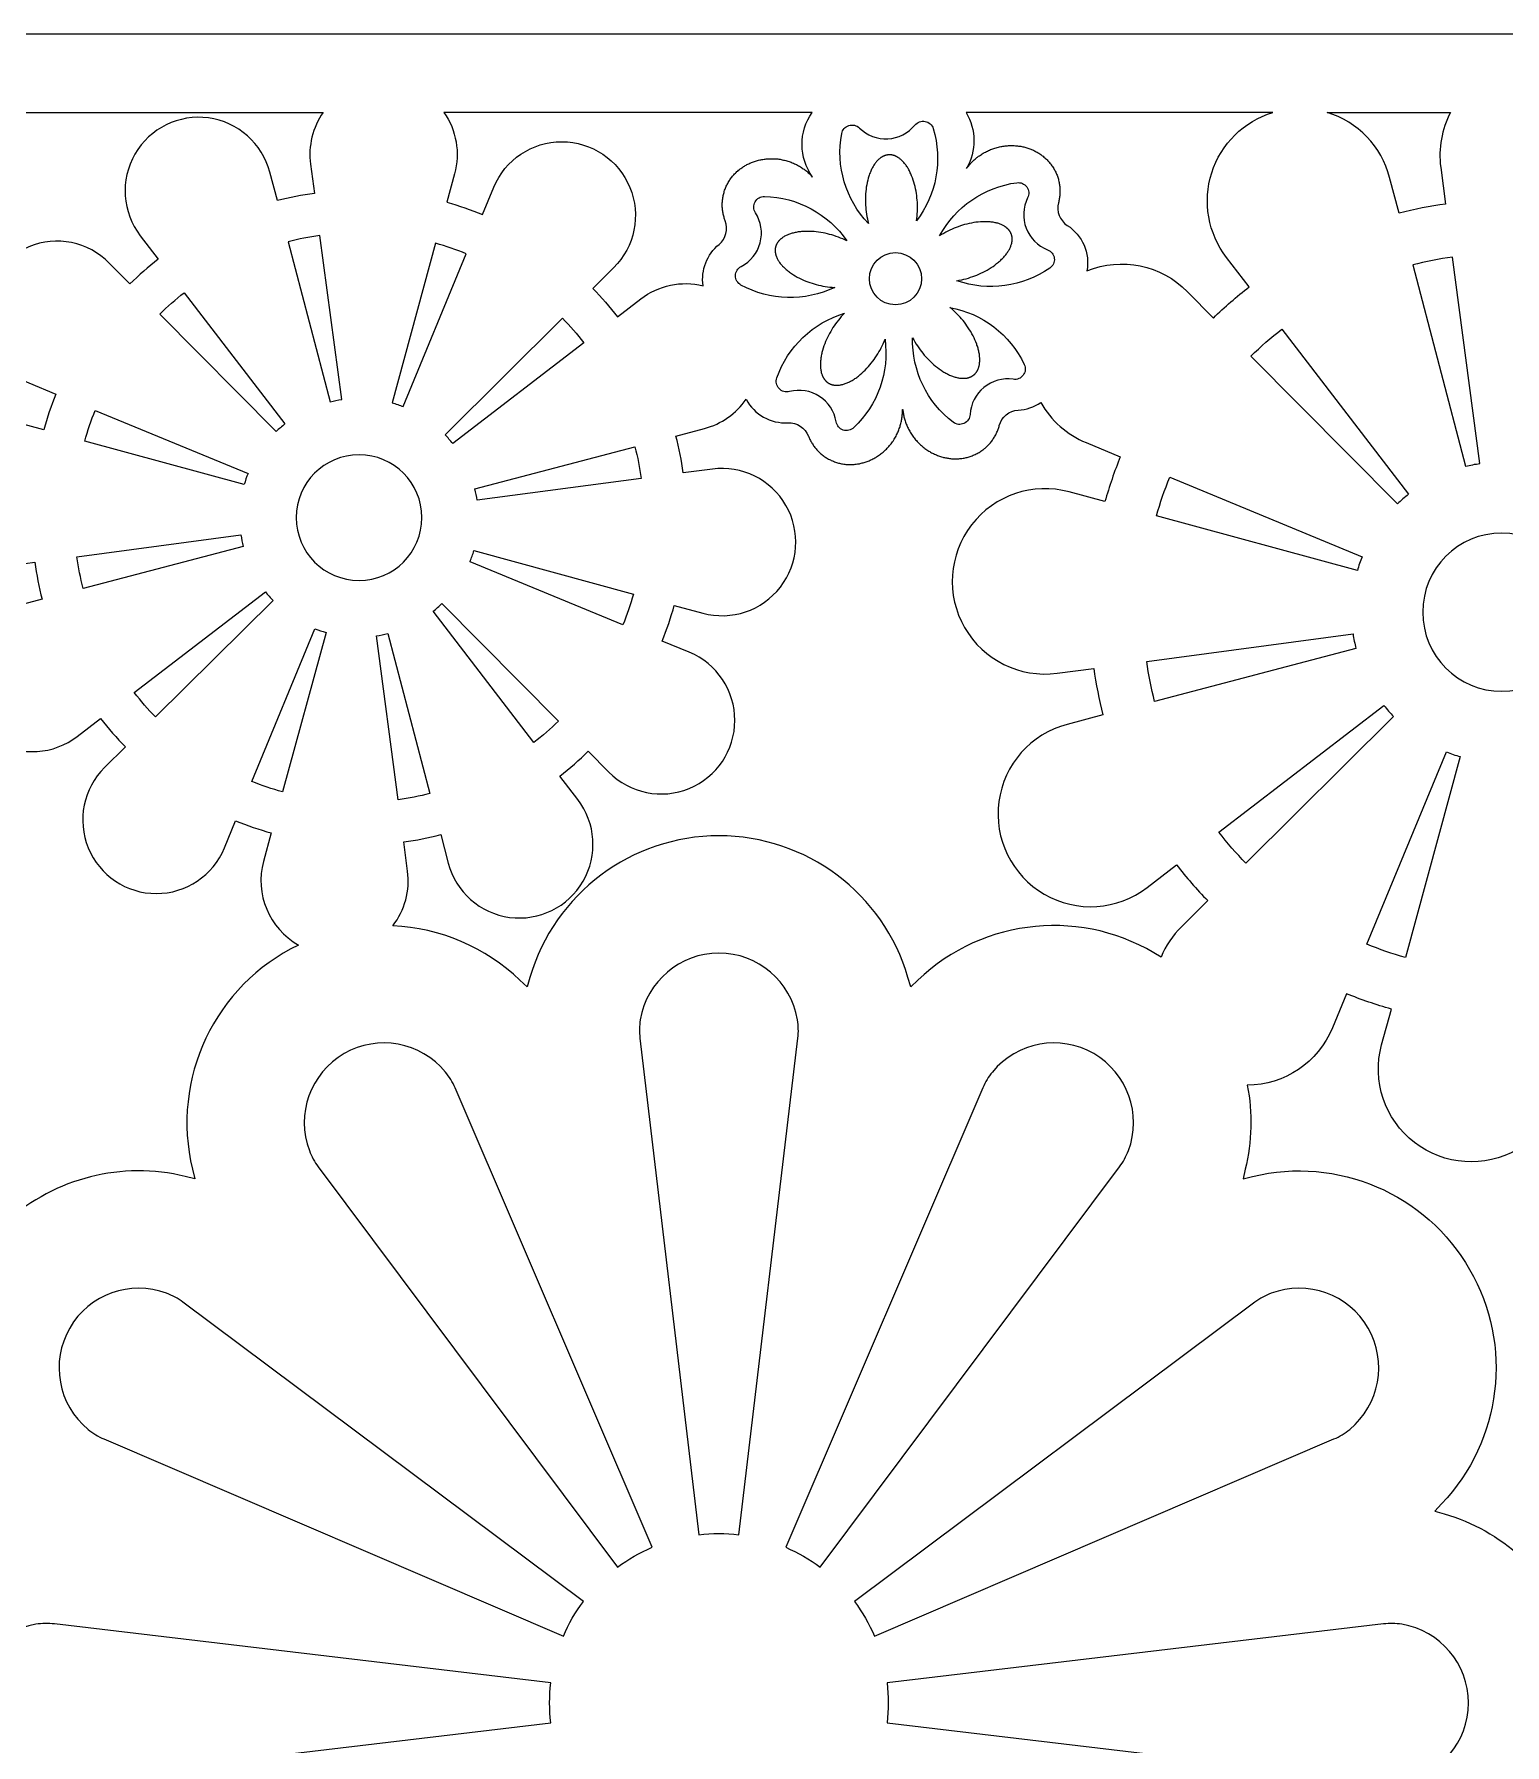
# Model space of a CAD drawing. Extents: x 222 to 1391, y 212 to 660.
# Drawn here: x 352.3 to 540.5, y 440.9 to 659.8 of the extents above; entities that cross this region are included whole.
import ezdxf

# ---------------------------------------------------------------- set-up
doc = ezdxf.new("R2010")
doc.units = 0
doc.layers.add('LAYER_01', color=5, linetype='CONTINUOUS')

msp = doc.modelspace()

# ---------------------------------------------------------------- linework, layer by layer
at = {"layer": 'LAYER_01'}
msp.add_lwpolyline([(222.46, 212.46), (1391.29, 212.46), (1391.29, 659.75), (222.46, 659.75)], close=True, dxfattribs=at)
for points in [[(314.78, 649.75), (389.25, 649.75, 0.187394), (387.64, 643.12), (388.13, 639.39, 0.028815), (383.4, 638.46), (382.44, 642.1, 1.22196), (365.86, 633.96), (368.16, 630.98, 0.028815), (364.52, 627.8), (361.88, 630.48, 1.22196), (351.58, 615.14), (355.06, 613.7, 0.028815), (353.5, 609.14), (349.87, 610.13, 0.248487), (341.27, 608.2, 0.263151), (333.4, 616.29), (332.85, 616.45), (333.25, 616.87, 0.748967), (322.25, 635.92), (321.69, 635.78), (321.83, 636.34, 0.377818)], [(451.89, 641.48, -0.322093), (451.84, 649.75), (404.71, 649.75, -0.222455), (406.07, 641.88), (405.08, 638.25, -0.028815), (409.64, 636.69), (411.08, 640.17, -1.22196), (426.42, 629.88), (423.75, 627.23, -0.028815), (426.92, 623.6), (429.9, 625.89, -0.227164), (437.87, 627.58, -0.25874), (439.91, 632.87, 0.325426), (440.71, 635.87), (440.67, 635.99), (440.63, 636.11), (440.59, 636.23), (440.55, 636.35), (440.52, 636.47), (440.49, 636.6), (440.46, 636.72), (440.43, 636.85), (440.41, 636.98), (440.39, 637.11), (440.37, 637.24), (440.35, 637.37), (440.34, 637.5), (440.33, 637.64), (440.33, 637.77), (440.33, 637.9), (440.33, 638.04), (440.33, 638.17), (440.34, 638.31), (440.35, 638.44), (440.36, 638.58), (440.38, 638.71), (440.4, 638.85), (440.42, 638.98), (440.45, 639.12), (440.48, 639.25), (440.51, 639.39), (440.55, 639.52), (440.59, 639.65), (440.63, 639.78), (440.68, 639.91), (440.73, 640.04), (440.78, 640.17), (440.84, 640.3), (440.9, 640.42), (440.96, 640.54), (441.02, 640.67), (441.09, 640.79), (441.16, 640.9), (441.23, 641.02), (441.31, 641.14), (441.39, 641.25), (441.47, 641.36), (441.56, 641.47), (441.64, 641.58), (441.73, 641.68), (441.82, 641.78), (441.91, 641.88), (442.01, 641.98), (442.11, 642.07), (442.2, 642.17), (442.3, 642.25), (442.41, 642.34), (442.51, 642.43), (442.61, 642.51), (442.72, 642.59), (442.83, 642.66), (442.94, 642.74), (443.05, 642.81), (443.16, 642.88), (443.27, 642.95), (443.38, 643.01), (443.49, 643.07), (443.61, 643.13), (443.72, 643.18), (443.84, 643.24), (443.96, 643.29), (444.08, 643.34), (444.2, 643.39), (444.33, 643.44), (444.45, 643.48), (444.58, 643.52), (444.71, 643.56), (444.85, 643.6), (444.98, 643.63), (445.12, 643.67), (445.25, 643.69), (445.39, 643.72), (445.53, 643.74), (445.67, 643.77), (445.81, 643.78), (445.96, 643.8), (446.1, 643.81), (446.24, 643.82), (446.39, 643.83), (446.54, 643.83), (446.68, 643.83), (446.83, 643.83), (446.98, 643.82), (447.13, 643.81), (447.27, 643.8), (447.42, 643.79), (447.57, 643.77), (447.72, 643.75), (447.86, 643.72), (448.01, 643.69), (448.16, 643.66), (448.3, 643.63), (448.45, 643.59), (448.59, 643.55), (448.73, 643.51), (448.87, 643.47), (449.01, 643.42), (449.15, 643.37), (449.29, 643.31), (449.43, 643.25), (449.56, 643.19), (449.69, 643.13), (449.82, 643.07), (449.95, 643), (450.08, 642.93), (450.21, 642.86), (450.33, 642.79), (450.45, 642.71), (450.57, 642.63), (450.68, 642.55), (450.8, 642.47), (450.91, 642.39), (451.02, 642.3), (451.13, 642.22), (451.23, 642.13), (451.33, 642.04), (451.43, 641.95), (451.53, 641.86), (451.62, 641.76), (451.71, 641.67), (451.8, 641.57)], [(464.98, 648.13, -0.600851), (467.32, 647.67, -0.240682), (465.17, 635.87), (465.21, 636.17), (465.25, 636.48), (465.27, 636.78), (465.29, 637.08), (465.3, 637.38), (465.3, 637.67), (465.3, 637.96), (465.29, 638.25), (465.27, 638.53), (465.24, 638.81), (465.21, 639.1), (465.17, 639.38), (465.12, 639.67), (465.06, 639.96), (465, 640.25), (464.93, 640.54), (464.85, 640.82), (464.76, 641.1), (464.66, 641.38), (464.56, 641.64), (464.5, 641.77), (464.45, 641.9), (464.39, 642.03), (464.33, 642.15), (464.27, 642.27), (464.2, 642.39), (464.14, 642.51), (464.07, 642.62), (464.01, 642.73), (463.94, 642.84), (463.87, 642.94), (463.8, 643.04), (463.72, 643.14), (463.65, 643.23), (463.57, 643.32), (463.5, 643.4), (463.42, 643.49), (463.35, 643.56), (463.27, 643.64), (463.19, 643.71), (463.11, 643.78), (463.03, 643.84), (462.95, 643.9), (462.87, 643.95), (462.83, 643.98), (462.79, 644), (462.75, 644.03), (462.71, 644.05), (462.67, 644.07), (462.63, 644.09), (462.59, 644.11), (462.55, 644.13), (462.52, 644.15), (462.48, 644.17), (462.44, 644.19), (462.4, 644.2), (462.36, 644.22), (462.32, 644.23), (462.28, 644.24), (462.24, 644.25), (462.2, 644.27), (462.16, 644.28), (462.12, 644.28), (462.08, 644.29), (462.04, 644.3), (462.01, 644.31), (461.97, 644.31), (461.93, 644.32), (461.89, 644.32), (461.85, 644.32), (461.82, 644.33), (461.78, 644.33), (461.74, 644.33), (461.7, 644.33), (461.67, 644.33), (461.63, 644.33), (461.59, 644.32), (461.56, 644.32), (461.52, 644.32), (461.48, 644.31), (461.45, 644.31), (461.41, 644.3), (461.37, 644.29), (461.33, 644.28), (461.3, 644.28), (461.26, 644.27), (461.22, 644.25), (461.18, 644.24), (461.15, 644.23), (461.11, 644.22), (461.07, 644.2), (461.03, 644.19), (460.99, 644.17), (460.96, 644.16), (460.92, 644.14), (460.88, 644.12), (460.84, 644.1), (460.81, 644.08), (460.77, 644.06), (460.73, 644.03), (460.69, 644.01), (460.66, 643.99), (460.62, 643.96), (460.58, 643.93), (460.54, 643.91), (460.51, 643.88), (460.47, 643.85), (460.43, 643.82), (460.36, 643.76), (460.29, 643.69), (460.22, 643.62), (460.15, 643.54), (460.08, 643.46), (460.01, 643.38), (459.94, 643.3), (459.87, 643.21), (459.81, 643.11), (459.74, 643.02), (459.68, 642.92), (459.62, 642.81), (459.56, 642.7), (459.5, 642.59), (459.44, 642.48), (459.39, 642.36), (459.33, 642.25), (459.28, 642.12), (459.23, 642), (459.18, 641.87), (459.14, 641.74), (459.09, 641.61), (459.05, 641.48), (459.01, 641.34), (458.94, 641.06), (458.87, 640.78), (458.81, 640.49), (458.76, 640.2), (458.72, 639.91), (458.69, 639.62), (458.67, 639.32), (458.65, 639.03), (458.64, 638.74), (458.64, 638.45), (458.64, 638.17), (458.66, 637.89), (458.68, 637.6), (458.7, 637.31), (458.74, 637.02), (458.78, 636.72), (458.83, 636.43), (458.89, 636.13), (458.95, 635.83), (459.03, 635.54, -0.240682), (455.61, 647.03, -0.600851), (457.88, 647.75, 0.44119)], [(471.58, 642.58), (471.66, 642.69), (471.74, 642.79), (471.82, 642.89), (471.9, 642.99), (471.99, 643.1), (472.08, 643.2), (472.17, 643.3), (472.27, 643.39), (472.36, 643.49), (472.46, 643.59), (472.57, 643.68), (472.67, 643.78), (472.78, 643.87), (472.89, 643.96), (473, 644.04), (473.12, 644.13), (473.24, 644.21), (473.36, 644.3), (473.48, 644.38), (473.6, 644.45), (473.73, 644.53), (473.86, 644.6), (473.99, 644.67), (474.12, 644.74), (474.25, 644.81), (474.39, 644.87), (474.52, 644.93), (474.66, 644.99), (474.8, 645.04), (474.94, 645.09), (475.08, 645.14), (475.22, 645.19), (475.37, 645.23), (475.51, 645.27), (475.66, 645.31), (475.8, 645.34), (475.95, 645.37), (476.1, 645.4), (476.24, 645.43), (476.39, 645.45), (476.53, 645.47), (476.68, 645.48), (476.83, 645.49), (476.97, 645.5), (477.12, 645.51), (477.26, 645.51), (477.41, 645.51), (477.55, 645.51), (477.69, 645.5), (477.84, 645.49), (477.98, 645.48), (478.12, 645.47), (478.25, 645.45), (478.39, 645.43), (478.53, 645.41), (478.66, 645.38), (478.79, 645.36), (478.92, 645.33), (479.05, 645.29), (479.18, 645.26), (479.31, 645.22), (479.43, 645.18), (479.55, 645.14), (479.67, 645.1), (479.79, 645.05), (479.91, 645), (480.03, 644.95), (480.15, 644.9), (480.27, 644.84), (480.38, 644.78), (480.5, 644.72), (480.61, 644.66), (480.73, 644.59), (480.84, 644.52), (480.95, 644.45), (481.07, 644.37), (481.17, 644.29), (481.28, 644.21), (481.39, 644.13), (481.49, 644.04), (481.6, 643.95), (481.7, 643.86), (481.8, 643.77), (481.9, 643.67), (481.99, 643.57), (482.08, 643.47), (482.17, 643.37), (482.26, 643.26), (482.35, 643.15), (482.43, 643.04), (482.51, 642.93), (482.59, 642.82), (482.67, 642.7), (482.74, 642.58), (482.81, 642.46), (482.87, 642.34), (482.94, 642.22), (483, 642.09), (483.05, 641.97), (483.11, 641.84), (483.16, 641.71), (483.21, 641.59), (483.25, 641.46), (483.29, 641.32), (483.33, 641.19), (483.37, 641.06), (483.4, 640.93), (483.43, 640.8), (483.45, 640.66), (483.47, 640.53), (483.49, 640.39), (483.51, 640.26), (483.52, 640.13), (483.53, 639.99), (483.53, 639.86), (483.54, 639.73), (483.54, 639.6), (483.53, 639.46), (483.53, 639.33), (483.52, 639.2), (483.5, 639.07), (483.49, 638.94), (483.47, 638.82), (483.45, 638.69), (483.43, 638.56), (483.4, 638.44), (483.38, 638.32), (483.35, 638.2, 0.325426), (484.47, 635.3, -0.304546), (486.98, 629.46, -0.308722), (499.84, 626.8), (503.17, 623.44, -0.028815), (507.74, 627.43), (504.85, 631.19, -0.523403), (510.78, 649.75), (471.54, 649.75, -0.268761)], [(533.5, 649.75, 0.154131), (532.26, 642.72), (532.88, 638.03, 0.028815), (526.93, 636.85), (525.72, 641.43, 0.259649), (517.73, 649.75)], [(481.96, 632.18, -0.600851), (482.24, 629.82, -0.240682), (470.36, 628.22), (470.66, 628.27), (470.96, 628.33), (471.25, 628.4), (471.54, 628.47), (471.83, 628.56), (472.11, 628.65), (472.38, 628.74), (472.65, 628.84), (472.91, 628.94), (473.17, 629.06), (473.43, 629.18), (473.7, 629.3), (473.96, 629.44), (474.22, 629.58), (474.47, 629.73), (474.72, 629.89), (474.97, 630.05), (475.2, 630.22), (475.43, 630.4), (475.66, 630.58), (475.76, 630.67), (475.87, 630.77), (475.97, 630.86), (476.07, 630.96), (476.17, 631.05), (476.26, 631.15), (476.35, 631.25), (476.44, 631.34), (476.52, 631.44), (476.6, 631.54), (476.68, 631.64), (476.75, 631.74), (476.82, 631.84), (476.88, 631.94), (476.95, 632.03), (477, 632.13), (477.06, 632.23), (477.11, 632.33), (477.16, 632.43), (477.2, 632.52), (477.24, 632.62), (477.27, 632.71), (477.31, 632.8), (477.33, 632.9), (477.35, 632.94), (477.36, 632.99), (477.37, 633.03), (477.38, 633.08), (477.39, 633.12), (477.39, 633.17), (477.4, 633.21), (477.41, 633.26), (477.41, 633.3), (477.42, 633.34), (477.42, 633.39), (477.42, 633.43), (477.42, 633.47), (477.42, 633.51), (477.42, 633.55), (477.42, 633.59), (477.42, 633.64), (477.42, 633.68), (477.42, 633.72), (477.41, 633.75), (477.41, 633.79), (477.4, 633.83), (477.39, 633.87), (477.39, 633.91), (477.38, 633.95), (477.37, 633.98), (477.36, 634.02), (477.35, 634.06), (477.34, 634.09), (477.33, 634.13), (477.32, 634.16), (477.3, 634.2), (477.29, 634.23), (477.27, 634.26), (477.26, 634.3), (477.24, 634.33), (477.23, 634.37), (477.21, 634.4), (477.19, 634.43), (477.17, 634.46), (477.15, 634.5), (477.13, 634.53), (477.11, 634.56), (477.09, 634.6), (477.06, 634.63), (477.04, 634.66), (477.01, 634.69), (476.99, 634.72), (476.96, 634.75), (476.93, 634.78), (476.9, 634.81), (476.87, 634.84), (476.84, 634.87), (476.81, 634.9), (476.78, 634.93), (476.75, 634.96), (476.71, 634.99), (476.68, 635.02), (476.64, 635.04), (476.61, 635.07), (476.57, 635.1), (476.53, 635.13), (476.49, 635.15), (476.45, 635.18), (476.37, 635.23), (476.28, 635.28), (476.19, 635.32), (476.1, 635.37), (476, 635.41), (475.9, 635.45), (475.8, 635.49), (475.7, 635.52), (475.59, 635.56), (475.47, 635.59), (475.36, 635.62), (475.24, 635.64), (475.12, 635.67), (475, 635.69), (474.87, 635.71), (474.74, 635.72), (474.61, 635.74), (474.48, 635.75), (474.35, 635.76), (474.21, 635.76), (474.08, 635.77), (473.94, 635.77), (473.8, 635.77), (473.65, 635.76), (473.37, 635.75), (473.08, 635.72), (472.79, 635.69), (472.5, 635.65), (472.2, 635.6), (471.91, 635.54), (471.63, 635.47), (471.34, 635.39), (471.06, 635.31), (470.79, 635.22), (470.52, 635.13), (470.26, 635.03), (469.99, 634.93), (469.73, 634.81), (469.46, 634.69), (469.19, 634.56), (468.92, 634.42), (468.66, 634.27), (468.4, 634.12), (468.14, 633.95, -0.240682), (478.01, 640.76, -0.600851), (479.4, 638.82, 0.44119)], [(444.57, 636.92, -0.600851), (445.73, 638.99, -0.240682), (456.28, 633.31), (456.01, 633.44), (455.74, 633.57), (455.46, 633.68), (455.18, 633.79), (454.9, 633.89), (454.62, 633.99), (454.34, 634.07), (454.06, 634.15), (453.79, 634.22), (453.51, 634.28), (453.23, 634.34), (452.95, 634.39), (452.66, 634.43), (452.36, 634.47), (452.07, 634.5), (451.77, 634.52), (451.48, 634.53), (451.18, 634.53), (450.89, 634.52), (450.61, 634.51), (450.47, 634.5), (450.33, 634.48), (450.19, 634.46), (450.05, 634.45), (449.92, 634.42), (449.79, 634.4), (449.66, 634.38), (449.53, 634.35), (449.4, 634.32), (449.28, 634.28), (449.16, 634.25), (449.04, 634.21), (448.93, 634.17), (448.82, 634.13), (448.71, 634.09), (448.61, 634.04), (448.5, 634), (448.41, 633.95), (448.31, 633.9), (448.22, 633.84), (448.13, 633.79), (448.05, 633.73), (447.97, 633.68), (447.89, 633.62), (447.85, 633.59), (447.82, 633.56), (447.78, 633.53), (447.75, 633.5), (447.72, 633.47), (447.68, 633.43), (447.65, 633.4), (447.62, 633.37), (447.59, 633.34), (447.56, 633.31), (447.53, 633.27), (447.51, 633.24), (447.48, 633.21), (447.46, 633.17), (447.43, 633.14), (447.41, 633.11), (447.39, 633.07), (447.36, 633.04), (447.34, 633), (447.32, 632.97), (447.3, 632.94), (447.29, 632.9), (447.27, 632.87), (447.25, 632.83), (447.24, 632.8), (447.22, 632.76), (447.21, 632.73), (447.2, 632.69), (447.18, 632.66), (447.17, 632.62), (447.16, 632.59), (447.15, 632.55), (447.14, 632.51), (447.13, 632.48), (447.13, 632.44), (447.12, 632.41), (447.11, 632.37), (447.11, 632.33), (447.1, 632.29), (447.1, 632.26), (447.1, 632.22), (447.09, 632.18), (447.09, 632.14), (447.09, 632.1), (447.09, 632.06), (447.09, 632.02), (447.1, 631.98), (447.1, 631.94), (447.1, 631.9), (447.11, 631.86), (447.11, 631.82), (447.12, 631.77), (447.12, 631.73), (447.13, 631.69), (447.14, 631.65), (447.15, 631.6), (447.16, 631.56), (447.17, 631.52), (447.19, 631.48), (447.2, 631.43), (447.21, 631.39), (447.23, 631.34), (447.25, 631.3), (447.26, 631.26), (447.3, 631.17), (447.34, 631.08), (447.39, 630.99), (447.44, 630.9), (447.49, 630.81), (447.55, 630.71), (447.61, 630.62), (447.67, 630.53), (447.74, 630.44), (447.81, 630.35), (447.89, 630.26), (447.97, 630.17), (448.05, 630.08), (448.14, 629.99), (448.23, 629.9), (448.32, 629.81), (448.42, 629.72), (448.52, 629.64), (448.62, 629.55), (448.73, 629.46), (448.84, 629.38), (448.95, 629.3), (449.07, 629.22), (449.18, 629.14), (449.42, 628.98), (449.67, 628.83), (449.93, 628.69), (450.19, 628.55), (450.45, 628.42), (450.72, 628.3), (451, 628.18), (451.27, 628.08), (451.54, 627.98), (451.82, 627.89), (452.09, 627.81), (452.36, 627.73), (452.64, 627.66), (452.92, 627.6), (453.21, 627.54), (453.5, 627.49), (453.8, 627.44), (454.1, 627.41), (454.4, 627.38), (454.71, 627.36, -0.240682), (442.72, 627.66, -0.600851), (442.74, 630.04, 0.44119)], [(388.85, 634, 0.028438), (384.78, 633.2), (390.17, 612.74, -0.024412), (391.63, 613.03)], [(398.08, 612.6, -0.024412), (399.49, 612.11), (407.57, 631.67, 0.028438), (403.65, 633.01)], [(533.78, 631.24, 0.028438), (528.67, 630.24), (535.44, 604.48, -0.024412), (537.28, 604.84)], [(371.47, 626.67), (384.37, 609.89, 0.024412), (383.24, 608.91), (368.35, 623.94, -0.028438)], [(448.93, 614.03, -0.600851), (447.31, 615.78, -0.240682), (455.98, 624.06), (455.77, 623.84), (455.56, 623.62), (455.37, 623.39), (455.18, 623.16), (454.99, 622.92), (454.82, 622.69), (454.65, 622.45), (454.49, 622.21), (454.34, 621.97), (454.2, 621.73), (454.06, 621.48), (453.92, 621.22), (453.79, 620.96), (453.66, 620.69), (453.55, 620.42), (453.44, 620.14), (453.33, 619.87), (453.24, 619.59), (453.16, 619.31), (453.08, 619.03), (453.05, 618.9), (453.02, 618.76), (453, 618.62), (452.97, 618.49), (452.95, 618.35), (452.93, 618.22), (452.92, 618.09), (452.9, 617.96), (452.89, 617.83), (452.89, 617.7), (452.88, 617.58), (452.88, 617.46), (452.88, 617.33), (452.89, 617.22), (452.9, 617.1), (452.91, 616.99), (452.92, 616.88), (452.94, 616.77), (452.96, 616.66), (452.98, 616.56), (453, 616.46), (453.03, 616.36), (453.06, 616.27), (453.09, 616.17), (453.11, 616.13), (453.12, 616.09), (453.14, 616.04), (453.16, 616), (453.18, 615.96), (453.2, 615.92), (453.22, 615.88), (453.24, 615.84), (453.26, 615.8), (453.29, 615.77), (453.31, 615.73), (453.33, 615.69), (453.35, 615.66), (453.38, 615.62), (453.4, 615.59), (453.43, 615.56), (453.45, 615.53), (453.48, 615.49), (453.5, 615.46), (453.53, 615.44), (453.56, 615.41), (453.59, 615.38), (453.61, 615.35), (453.64, 615.33), (453.67, 615.3), (453.7, 615.27), (453.73, 615.25), (453.76, 615.23), (453.79, 615.21), (453.82, 615.18), (453.85, 615.16), (453.88, 615.14), (453.91, 615.12), (453.94, 615.1), (453.97, 615.08), (454.01, 615.07), (454.04, 615.05), (454.07, 615.03), (454.11, 615.02), (454.14, 615), (454.18, 614.99), (454.21, 614.97), (454.25, 614.96), (454.29, 614.95), (454.33, 614.93), (454.36, 614.92), (454.4, 614.91), (454.44, 614.9), (454.48, 614.89), (454.52, 614.88), (454.56, 614.88), (454.6, 614.87), (454.65, 614.86), (454.69, 614.86), (454.73, 614.85), (454.78, 614.85), (454.82, 614.85), (454.87, 614.84), (454.91, 614.84), (454.96, 614.84), (455, 614.84), (455.05, 614.84), (455.1, 614.85), (455.14, 614.85), (455.24, 614.86), (455.34, 614.87), (455.44, 614.88), (455.54, 614.9), (455.64, 614.92), (455.75, 614.95), (455.85, 614.98), (455.96, 615.01), (456.07, 615.05), (456.18, 615.09), (456.29, 615.14), (456.4, 615.18), (456.51, 615.23), (456.62, 615.29), (456.73, 615.35), (456.85, 615.41), (456.96, 615.47), (457.07, 615.54), (457.19, 615.61), (457.3, 615.69), (457.41, 615.77), (457.53, 615.85), (457.64, 615.93), (457.75, 616.02), (457.97, 616.2), (458.19, 616.39), (458.41, 616.59), (458.62, 616.79), (458.83, 617.01), (459.02, 617.23), (459.22, 617.45), (459.4, 617.68), (459.58, 617.91), (459.75, 618.14), (459.91, 618.37), (460.07, 618.6), (460.22, 618.85), (460.37, 619.1), (460.51, 619.35), (460.65, 619.62), (460.79, 619.89), (460.91, 620.16), (461.03, 620.44), (461.15, 620.72, -0.240682), (457.16, 609.42, -0.600851), (454.9, 610.17, 0.44119)], [(472.04, 611.11, -0.600851), (469.87, 610.11, -0.240682), (464.68, 620.92), (464.82, 620.65), (464.97, 620.38), (465.13, 620.12), (465.29, 619.87), (465.46, 619.62), (465.63, 619.38), (465.8, 619.15), (465.98, 618.93), (466.16, 618.71), (466.35, 618.5), (466.54, 618.29), (466.74, 618.08), (466.95, 617.87), (467.17, 617.67), (467.39, 617.47), (467.62, 617.28), (467.85, 617.1), (468.09, 616.93), (468.32, 616.76), (468.57, 616.61), (468.69, 616.53), (468.81, 616.46), (468.93, 616.4), (469.05, 616.33), (469.17, 616.27), (469.29, 616.21), (469.41, 616.15), (469.53, 616.1), (469.65, 616.05), (469.77, 616.01), (469.89, 615.97), (470, 615.93), (470.12, 615.89), (470.23, 615.86), (470.35, 615.83), (470.46, 615.81), (470.57, 615.78), (470.68, 615.77), (470.78, 615.75), (470.89, 615.74), (470.99, 615.73), (471.09, 615.73), (471.19, 615.73), (471.29, 615.73), (471.33, 615.73), (471.38, 615.74), (471.43, 615.74), (471.47, 615.74), (471.52, 615.75), (471.56, 615.76), (471.61, 615.76), (471.65, 615.77), (471.69, 615.78), (471.74, 615.79), (471.78, 615.8), (471.82, 615.81), (471.86, 615.82), (471.9, 615.83), (471.94, 615.85), (471.98, 615.86), (472.02, 615.87), (472.05, 615.89), (472.09, 615.9), (472.13, 615.92), (472.16, 615.94), (472.2, 615.95), (472.23, 615.97), (472.26, 615.99), (472.3, 616.01), (472.33, 616.03), (472.36, 616.05), (472.39, 616.07), (472.42, 616.09), (472.45, 616.11), (472.48, 616.14), (472.51, 616.16), (472.54, 616.18), (472.57, 616.21), (472.6, 616.23), (472.62, 616.26), (472.65, 616.28), (472.68, 616.31), (472.7, 616.34), (472.73, 616.37), (472.75, 616.4), (472.78, 616.43), (472.8, 616.46), (472.82, 616.49), (472.85, 616.52), (472.87, 616.55), (472.89, 616.59), (472.91, 616.62), (472.94, 616.66), (472.96, 616.69), (472.98, 616.73), (473, 616.77), (473.01, 616.8), (473.03, 616.84), (473.05, 616.88), (473.07, 616.92), (473.08, 616.96), (473.1, 617.01), (473.12, 617.05), (473.13, 617.09), (473.14, 617.14), (473.16, 617.18), (473.17, 617.23), (473.18, 617.27), (473.2, 617.37), (473.22, 617.46), (473.24, 617.56), (473.25, 617.66), (473.26, 617.77), (473.27, 617.88), (473.28, 617.99), (473.28, 618.1), (473.27, 618.21), (473.27, 618.33), (473.26, 618.45), (473.25, 618.57), (473.24, 618.69), (473.22, 618.81), (473.2, 618.94), (473.17, 619.06), (473.15, 619.19), (473.12, 619.32), (473.09, 619.45), (473.05, 619.58), (473.01, 619.72), (472.97, 619.85), (472.92, 619.98), (472.88, 620.11), (472.77, 620.38), (472.66, 620.65), (472.54, 620.92), (472.41, 621.18), (472.27, 621.44), (472.12, 621.7), (471.97, 621.95), (471.81, 622.2), (471.64, 622.44), (471.48, 622.67), (471.31, 622.9), (471.13, 623.12), (470.95, 623.34), (470.76, 623.56), (470.56, 623.77), (470.35, 623.99), (470.13, 624.2), (469.91, 624.4), (469.68, 624.6), (469.45, 624.8, -0.240682), (478.97, 617.51, -0.600851), (477.55, 615.6, 0.44119)], [(422.61, 620.29), (405.84, 607.39, 0.024412), (404.85, 608.51), (419.88, 623.41, -0.028438)], [(511.91, 622.01), (528.14, 600.9, 0.024412), (526.73, 599.66), (507.98, 618.58, -0.028438)], [(463.44, 611.72), (463.45, 611.59), (463.46, 611.46), (463.48, 611.33), (463.5, 611.2), (463.53, 611.07), (463.55, 610.94), (463.58, 610.81), (463.62, 610.67), (463.65, 610.54), (463.69, 610.41), (463.73, 610.28), (463.77, 610.14), (463.82, 610.01), (463.87, 609.88), (463.93, 609.74), (463.98, 609.61), (464.04, 609.48), (464.1, 609.35), (464.17, 609.22), (464.24, 609.09), (464.31, 608.96), (464.38, 608.84), (464.46, 608.71), (464.54, 608.59), (464.62, 608.46), (464.7, 608.34), (464.79, 608.22), (464.88, 608.1), (464.97, 607.99), (465.07, 607.87), (465.17, 607.76), (465.27, 607.65), (465.37, 607.54), (465.47, 607.43), (465.58, 607.33), (465.69, 607.23), (465.8, 607.13), (465.91, 607.03), (466.03, 606.94), (466.14, 606.85), (466.26, 606.76), (466.38, 606.67), (466.5, 606.59), (466.62, 606.51), (466.74, 606.43), (466.87, 606.35), (466.99, 606.28), (467.12, 606.21), (467.24, 606.15), (467.37, 606.09), (467.5, 606.03), (467.63, 605.97), (467.75, 605.92), (467.88, 605.87), (468.01, 605.82), (468.14, 605.77), (468.27, 605.73), (468.4, 605.69), (468.53, 605.66), (468.65, 605.62), (468.78, 605.59), (468.91, 605.56), (469.04, 605.54), (469.16, 605.52), (469.29, 605.5), (469.41, 605.48), (469.54, 605.47), (469.67, 605.45), (469.8, 605.45), (469.93, 605.44), (470.06, 605.43), (470.2, 605.43), (470.33, 605.44), (470.46, 605.44), (470.6, 605.45), (470.73, 605.46), (470.86, 605.47), (471, 605.49), (471.13, 605.51), (471.27, 605.53), (471.4, 605.56), (471.53, 605.59), (471.67, 605.62), (471.8, 605.65), (471.93, 605.69), (472.06, 605.73), (472.19, 605.78), (472.32, 605.83), (472.45, 605.88), (472.57, 605.93), (472.7, 605.99), (472.82, 606.05), (472.95, 606.11), (473.07, 606.18), (473.19, 606.25), (473.31, 606.32), (473.42, 606.4), (473.54, 606.48), (473.65, 606.56), (473.76, 606.64), (473.87, 606.73), (473.97, 606.81), (474.07, 606.9), (474.18, 607), (474.27, 607.09), (474.37, 607.19), (474.46, 607.29), (474.55, 607.39), (474.64, 607.49), (474.73, 607.6), (474.81, 607.71), (474.89, 607.82), (474.96, 607.93), (475.04, 608.04), (475.11, 608.15), (475.18, 608.26), (475.24, 608.38), (475.31, 608.49), (475.37, 608.61), (475.42, 608.73), (475.48, 608.85), (475.53, 608.97), (475.58, 609.09), (475.62, 609.21), (475.66, 609.33), (475.7, 609.45), (475.74, 609.57), (475.77, 609.69, -0.325426), (478.18, 611.65, 0.134454), (481.09, 612.63, 0.167781), (486.88, 607.5), (491.26, 605.69, 0.028815), (489.3, 599.95), (484.73, 601.19, 1.22196), (483.17, 578), (487.86, 578.62, 0.028815), (489.04, 572.66), (484.46, 571.46, 1.22196), (494.7, 550.59), (498.45, 553.48, 0.028815), (502.45, 548.91), (499.08, 545.57, 0.10014), (496.47, 541.67, 0.347266), (465.36, 538.74), (464.44, 537.87), (464.09, 539.08, 0.748967), (415.71, 539.08), (415.35, 537.87), (414.44, 538.74, 0.181121), (398.17, 545.69, 0.2), (400.06, 552.69), (399.56, 556.42, 0.028815), (404.3, 557.35), (405.25, 553.71, 1.22196), (421.83, 561.85), (419.54, 564.84, 0.028815), (423.17, 568.01), (425.82, 565.34, 1.22196), (436.11, 580.68), (432.63, 582.11, 0.028815), (434.19, 586.68), (437.82, 585.69, 1.22196), (439.07, 604.12), (435.34, 603.62, 0.028815), (434.4, 608.35), (438.04, 609.31, 0.178426), (443.38, 613.05, 0.291892), (448.73, 610.04, -0.325426), (451.34, 608.35), (451.39, 608.24), (451.44, 608.12), (451.49, 608.01), (451.54, 607.89), (451.6, 607.78), (451.66, 607.66), (451.73, 607.55), (451.79, 607.44), (451.86, 607.33), (451.94, 607.22), (452.01, 607.11), (452.09, 607), (452.17, 606.9), (452.25, 606.79), (452.34, 606.69), (452.42, 606.59), (452.52, 606.49), (452.61, 606.39), (452.71, 606.3), (452.8, 606.2), (452.9, 606.11), (453.01, 606.02), (453.11, 605.94), (453.22, 605.85), (453.33, 605.77), (453.44, 605.69), (453.56, 605.62), (453.68, 605.54), (453.79, 605.47), (453.91, 605.4), (454.04, 605.34), (454.16, 605.28), (454.28, 605.22), (454.41, 605.16), (454.54, 605.11), (454.67, 605.06), (454.8, 605.01), (454.93, 604.97), (455.06, 604.93), (455.19, 604.89), (455.33, 604.86), (455.46, 604.83), (455.6, 604.8), (455.73, 604.78), (455.87, 604.76), (456, 604.74), (456.14, 604.72), (456.27, 604.71), (456.41, 604.7), (456.55, 604.7), (456.68, 604.7), (456.81, 604.7), (456.95, 604.7), (457.08, 604.71), (457.22, 604.72), (457.35, 604.73), (457.48, 604.75), (457.61, 604.77), (457.74, 604.79), (457.87, 604.81), (457.99, 604.84), (458.12, 604.86), (458.24, 604.9), (458.37, 604.93), (458.49, 604.96), (458.61, 605), (458.74, 605.04), (458.86, 605.09), (458.98, 605.13), (459.11, 605.18), (459.23, 605.24), (459.35, 605.29), (459.48, 605.35), (459.6, 605.41), (459.72, 605.48), (459.84, 605.54), (459.96, 605.62), (460.08, 605.69), (460.2, 605.76), (460.32, 605.84), (460.44, 605.93), (460.56, 606.01), (460.67, 606.1), (460.78, 606.19), (460.9, 606.28), (461.01, 606.38), (461.12, 606.48), (461.22, 606.58), (461.33, 606.68), (461.43, 606.79), (461.53, 606.89), (461.63, 607.01), (461.73, 607.12), (461.82, 607.23), (461.92, 607.35), (462.01, 607.47), (462.09, 607.59), (462.18, 607.71), (462.26, 607.84), (462.34, 607.96), (462.42, 608.09), (462.49, 608.22), (462.56, 608.35), (462.63, 608.48), (462.7, 608.61), (462.76, 608.75), (462.82, 608.88), (462.87, 609.02), (462.93, 609.15), (462.98, 609.29), (463.03, 609.43), (463.07, 609.56), (463.11, 609.7), (463.15, 609.84), (463.19, 609.97), (463.22, 610.11), (463.25, 610.25), (463.27, 610.39), (463.3, 610.52), (463.32, 610.66), (463.34, 610.79), (463.35, 610.93), (463.36, 611.06), (463.37, 611.2), (463.38, 611.33), (463.38, 611.46), (463.38, 611.59), (463.38, 611.72)], [(360.09, 611.63), (379.64, 603.55, 0.024412), (379.16, 602.14), (358.75, 607.71, -0.028438)], [(429.95, 602.91), (408.97, 600.13, 0.024412), (408.68, 601.59), (429.15, 606.97, -0.028438)], [(497.58, 603.08), (522.2, 592.91, 0.024412), (521.59, 591.13), (495.9, 598.14, -0.028438)], [(357.75, 592.91), (378.73, 595.69, 0.024412), (379.01, 594.22), (358.55, 588.84, -0.028438)], [(427.61, 584.19), (408.05, 592.27, 0.024412), (408.54, 593.68), (428.95, 588.11, -0.028438)], [(365.09, 575.53), (381.86, 588.42, 0.024412), (382.84, 587.3), (367.81, 572.41, -0.028438)], [(416.23, 569.15), (403.33, 585.92, 0.024412), (404.46, 586.9), (419.35, 571.87, -0.028438)], [(380.13, 564.15), (388.21, 583.7, 0.024412), (389.62, 583.22), (384.05, 562.81, -0.028438)], [(398.85, 561.81), (396.07, 582.78, 0.024412), (397.53, 583.07), (402.91, 562.61, -0.028438)], [(494.64, 579.52), (521.04, 583.02, 0.024412), (521.41, 581.18), (495.65, 574.4, -0.028438)], [(503.88, 557.65), (524.99, 573.88, 0.024412), (526.22, 572.46), (507.31, 553.72, -0.028438)], [(522.81, 543.32), (532.98, 567.93, 0.024412), (534.75, 567.33), (527.74, 541.64, -0.028438)], [(442.45, 467.78), (450, 531.3, 0.07087), (449.95, 533.67, 0.847522), (429.84, 533.67, 0.07087), (429.79, 531.3), (437.34, 467.78, -0.059227)], [(431.35, 466.17), (406.13, 524.96, 0.07087), (404.9, 526.98, 0.847522), (387.49, 516.93, 0.07087), (388.63, 514.85), (426.93, 463.62, -0.059227)], [(452.86, 463.62), (491.16, 514.85, 0.07087), (492.3, 516.93, 0.847522), (474.89, 526.98, 0.07087), (473.66, 524.96), (448.44, 466.17, -0.059227)], [(422.55, 459.24), (371.31, 497.53, 0.07087), (369.23, 498.67, 0.847522), (359.18, 481.26, 0.07087), (361.2, 480.03), (419.99, 454.81, -0.059227)], [(459.8, 454.81), (518.59, 480.03, 0.07087), (520.61, 481.26, 0.847522), (510.56, 498.67, 0.07087), (508.48, 497.53), (457.25, 459.24, -0.059227)], [(418.39, 448.82), (354.86, 456.37, 0.07087), (352.5, 456.32, 0.847522), (352.5, 436.21, 0.07087), (354.86, 436.16), (418.39, 443.71, -0.059227)], [(461.41, 443.71), (524.93, 436.16, 0.07087), (527.29, 436.21, 0.847522), (527.29, 456.32, 0.07087), (524.93, 456.37), (461.41, 448.82, -0.059227)]]:
    msp.add_lwpolyline(points, format="xyb", close=True, dxfattribs=at)
for points in [[(348.63, 591.7), (352.36, 592.19, 0.028815), (353.29, 587.46), (349.65, 586.5, 1.22196), (357.79, 569.92), (360.78, 572.21, 0.028815), (363.95, 568.58), (361.28, 565.93, 1.22196), (376.62, 555.64), (378.05, 559.12, 0.028815), (382.62, 557.56), (381.63, 553.93, 0.3444), (386.11, 543.23, 0.354122), (372.54, 514.55), (372.84, 513.33), (371.61, 513.62, 0.247738), (348.79, 507.87, 0.424344)], [(547.89, 528.9, -1.22196), (524.7, 530.47), (525.94, 535.04, -0.028815), (520.2, 537), (518.39, 532.62, -0.301763), (507.51, 525.29, -0.10774), (507.25, 514.55), (506.96, 513.33), (508.18, 513.62, -0.748967), (532.37, 471.73), (531.5, 470.81), (532.71, 470.46, -0.112964), (542.53, 464.96, -0.225626)]]:
    msp.add_lwpolyline(points, format="xyb", dxfattribs=at)
msp.add_circle((462.49, 628.47), 3.34, dxfattribs=at)
at = {"layer": 'LAYER_01', "extrusion": (0, 0, -1)}
for centre, radius in [((-393.85, 597.91), 8.04), ((-540.08, 585.81), 10.12)]:
    msp.add_circle(centre, radius, dxfattribs=at)

doc.saveas('drawing.dxf')
